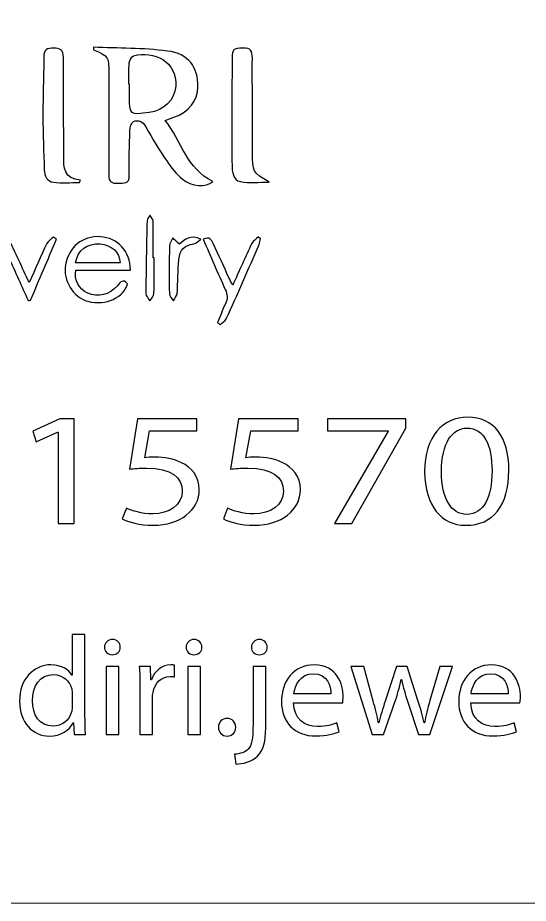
# Model space of a CAD drawing. Header units: millimetres. Extents: x -576 to 618, y 160 to 343.
# Drawn here: x 282.57 to 293.4, y 223.7 to 242.49 of the extents above; entities that cross this region are included whole.
import ezdxf

# ---------------------------------------------------------------- set-up
doc = ezdxf.new("R2010")
doc.units = ezdxf.units.MM
doc.header["$MEASUREMENT"] = 0
doc.layers.add('Layer 1', color=7, linetype='Continuous')

msp = doc.modelspace()

# ---------------------------------------------------------------- linework, layer by layer
at = {"layer": 'Layer 1', "color": 250, "lineweight": 18}
msp.add_open_spline([(262.3217, 263.5001), (262.3217, 263.5001), (296.1517, 263.5001), (296.1517, 263.5001), (297.7957, 263.5001), (299.1367, 262.1591), (299.1367, 260.5151), (299.1367, 260.5151), (299.1367, 226.6851), (299.1367, 226.6851), (299.1367, 225.0411), (297.7957, 223.7001), (296.1517, 223.7001), (296.1517, 223.7001), (262.3217, 223.7001), (262.3217, 223.7001), (260.6777, 223.7001), (259.3367, 225.0411), (259.3367, 226.6851), (259.3367, 226.6851), (259.3367, 260.5151), (259.3367, 260.5151), (259.3367, 262.1591), (260.6777, 263.5001), (262.3217, 263.5001)], degree=3, knots=[0, 0, 0, 0, 0.125, 0.125, 0.125, 0.25, 0.25, 0.25, 0.375, 0.375, 0.375, 0.5, 0.5, 0.5, 0.625, 0.625, 0.625, 0.75, 0.75, 0.75, 0.875, 0.875, 0.875, 1, 1, 1, 1], dxfattribs=at)
at = {"layer": 'Layer 1', "color": 230}
for points, knots in [([(283.8741, 238.9924), (283.6909, 238.9924), (283.5056, 238.9777), (283.3243, 238.9974), (283.1873, 239.012), (283.1355, 239.1353), (283.1306, 239.2616), (283.1162, 239.6408), (283.1015, 240.0199), (283.1006, 240.3989), (283.1, 240.8183), (283.1187, 241.237), (283.119, 241.6564), (283.1193, 241.8124), (283.1902, 241.8457), (283.3281, 241.8432), (283.4651, 241.8408), (283.5359, 241.8071), (283.5353, 241.651), (283.5324, 241.0165), (283.5402, 240.3821), (283.5433, 239.7475), (283.5437, 239.6854), (283.5424, 239.623), (283.5418, 239.5606), (283.539, 239.311), (283.5465, 239.0679), (283.8997, 239.0402), (283.8913, 239.0245), (283.8825, 239.0086), (283.8741, 238.9924)], [0, 0, 0, 0, 0.1, 0.1, 0.1, 0.2, 0.2, 0.2, 0.3, 0.3, 0.3, 0.4, 0.4, 0.4, 0.5, 0.5, 0.5, 0.6, 0.6, 0.6, 0.7, 0.7, 0.7, 0.8, 0.8, 0.8, 0.9, 0.9, 0.9, 1, 1, 1, 1]), ([(284.1761, 241.8631), (284.6994, 241.8394), (285.2267, 241.8482), (285.7446, 241.7823), (286.1921, 241.7253), (286.397, 241.4382), (286.3908, 241.0248), (286.3864, 240.7249), (286.2026, 240.4906), (285.8815, 240.3758), (285.8301, 240.3574), (285.778, 240.3402), (285.6953, 240.3115), (286.046, 239.8719), (286.1505, 239.2744), (286.709, 239.0173), (286.5587, 238.8831), (286.2557, 238.8965), (286.0582, 239.0672), (285.9315, 239.1761), (285.822, 239.3115), (285.7281, 239.4506), (285.5699, 239.685), (285.4216, 239.9271), (285.2862, 240.1754), (285.2198, 240.2971), (285.125, 240.3255), (285.0219, 240.2865), (284.9786, 240.27), (284.9512, 240.163), (284.9486, 240.0956), (284.9368, 239.7789), (284.9284, 239.4613), (284.9337, 239.1445), (284.9374, 238.9486), (284.8098, 238.9873), (284.6947, 238.9789), (284.5655, 238.9699), (284.4962, 239.0005), (284.4978, 239.1521), (284.5037, 239.8656), (284.4999, 240.5795), (284.5015, 241.2931), (284.5025, 241.6616), (284.4925, 241.6797), (284.1727, 241.8057), (284.1739, 241.8248), (284.1748, 241.8441), (284.1761, 241.8631)], [0, 0, 0, 0, 0.0625, 0.0625, 0.0625, 0.125, 0.125, 0.125, 0.1875, 0.1875, 0.1875, 0.25, 0.25, 0.25, 0.3125, 0.3125, 0.3125, 0.375, 0.375, 0.375, 0.4375, 0.4375, 0.4375, 0.5, 0.5, 0.5, 0.5625, 0.5625, 0.5625, 0.625, 0.625, 0.625, 0.6875, 0.6875, 0.6875, 0.75, 0.75, 0.75, 0.8125, 0.8125, 0.8125, 0.875, 0.875, 0.875, 0.9375, 0.9375, 0.9375, 1, 1, 1, 1]), ([(287.9052, 239.0031), (287.6853, 239.0031), (287.4818, 238.9744), (287.2909, 239.0118), (287.1299, 239.0436), (287.1171, 239.2199), (287.1152, 239.3634), (287.1096, 239.7887), (287.1093, 240.2137), (287.1099, 240.6386), (287.1106, 240.9675), (287.1152, 241.2964), (287.1187, 241.6249), (287.1208, 241.8258), (287.1405, 241.8349), (287.3474, 241.8449), (287.5109, 241.853), (287.547, 241.7809), (287.5461, 241.6327), (287.5433, 240.9697), (287.5517, 240.3063), (287.5517, 239.6434), (287.5517, 239.2084), (287.548, 239.2084), (287.9052, 239.0031)], [0, 0, 0, 0, 0.125, 0.125, 0.125, 0.25, 0.25, 0.25, 0.375, 0.375, 0.375, 0.5, 0.5, 0.5, 0.625, 0.625, 0.625, 0.75, 0.75, 0.75, 0.875, 0.875, 0.875, 1, 1, 1, 1]), ([(284.9271, 241.0759), (284.9271, 241.0759), (284.9377, 241.0759), (284.9377, 241.0759), (284.9377, 240.9913), (284.9365, 240.9065), (284.938, 240.822), (284.9453, 240.4229), (284.9455, 240.4229), (285.3542, 240.4775), (285.6732, 240.5202), (285.8968, 240.7433), (285.9187, 241.0363), (285.9568, 241.5546), (285.4475, 241.8026), (285.0254, 241.6816), (284.9821, 241.6691), (284.9361, 241.5867), (284.9318, 241.5331), (284.919, 241.3814), (284.9271, 241.2282), (284.9271, 241.0759)], [0, 0, 0, 0, 0.1428571, 0.1428571, 0.1428571, 0.2857143, 0.2857143, 0.2857143, 0.4285714, 0.4285714, 0.4285714, 0.5714286, 0.5714286, 0.5714286, 0.7142857, 0.7142857, 0.7142857, 0.8571429, 0.8571429, 0.8571429, 1, 1, 1, 1]), ([(285.4622, 237.3915), (285.4622, 237.1425), (285.4678, 236.8932), (285.4581, 236.6446), (285.4559, 236.5884), (285.401, 236.5344), (285.3705, 236.4792), (285.3411, 236.531), (285.2866, 236.5827), (285.2866, 236.6342), (285.2884, 237.1494), (285.2984, 237.6645), (285.3109, 238.179), (285.3121, 238.2202), (285.3517, 238.2604), (285.3739, 238.301), (285.3963, 238.258), (285.4372, 238.2159), (285.4382, 238.1724), (285.4441, 237.9122), (285.4413, 237.6517), (285.4413, 237.3915), (285.4413, 237.3915), (285.4622, 237.3915), (285.4622, 237.3915)], [0, 0, 0, 0, 0.125, 0.125, 0.125, 0.25, 0.25, 0.25, 0.375, 0.375, 0.375, 0.5, 0.5, 0.5, 0.625, 0.625, 0.625, 0.75, 0.75, 0.75, 0.875, 0.875, 0.875, 1, 1, 1, 1]), ([(284.9568, 237.1359), (284.9568, 237.1359), (283.7971, 237.1359), (283.7971, 237.1359), (283.7599, 236.9187), (283.8589, 236.7362), (284.0529, 236.6448), (284.2607, 236.5465), (284.5175, 236.6071), (284.6804, 236.7989), (284.7449, 236.875), (284.7974, 236.9646), (284.8966, 236.8414), (284.8223, 236.5643), (284.4479, 236.3668), (284.0529, 236.4729), (283.7452, 236.5556), (283.5222, 236.9187), (283.5799, 237.2423), (283.6488, 237.6274), (283.9459, 237.8682), (284.32, 237.8417), (284.6913, 237.8155), (284.9518, 237.5368), (284.9568, 237.1359)], [0, 0, 0, 0, 0.125, 0.125, 0.125, 0.25, 0.25, 0.25, 0.375, 0.375, 0.375, 0.5, 0.5, 0.5, 0.625, 0.625, 0.625, 0.75, 0.75, 0.75, 0.875, 0.875, 0.875, 1, 1, 1, 1]), ([(286.0003, 237.6847), (286.111, 237.7866), (286.2324, 237.8896), (286.4552, 237.7895), (286.3894, 237.7452), (286.351, 237.7012), (286.3054, 237.6921), (286.1055, 237.6522), (286.0069, 237.5692), (285.9862, 237.3598), (285.9628, 237.119), (285.9672, 236.8753), (285.9491, 236.6334), (285.945, 236.5811), (285.897, 236.5317), (285.8692, 236.4809), (285.8399, 236.5311), (285.7863, 236.5807), (285.7857, 236.6316), (285.7791, 236.9704), (285.7806, 237.3096), (285.7878, 237.6484), (285.789, 237.7046), (285.8327, 237.7598), (285.8568, 237.8154), (285.9001, 237.776), (285.9429, 237.7368), (286.0003, 237.6847)], [0, 0, 0, 0, 0.1111111, 0.1111111, 0.1111111, 0.2222222, 0.2222222, 0.2222222, 0.3333333, 0.3333333, 0.3333333, 0.4444444, 0.4444444, 0.4444444, 0.5555556, 0.5555556, 0.5555556, 0.6666667, 0.6666667, 0.6666667, 0.7777778, 0.7777778, 0.7777778, 0.8888889, 0.8888889, 0.8888889, 1, 1, 1, 1]), ([(282.3643, 237.4238), (282.2117, 237.0875), (282.0766, 236.7908), (281.9418, 236.494), (281.9256, 236.4924), (281.909, 236.4912), (281.8925, 236.49), (281.7116, 236.9218), (281.5302, 237.3533), (281.349, 237.7851), (281.368, 237.8004), (281.3864, 237.816), (281.4052, 237.8317), (281.4507, 237.7927), (281.5153, 237.7627), (281.539, 237.7131), (281.6491, 237.4831), (281.7475, 237.2482), (281.8507, 237.0151), (281.8685, 236.9754), (281.8909, 236.938), (281.9225, 236.8784), (282.0694, 237.1945), (282.2068, 237.4903), (282.3634, 237.8266), (282.5191, 237.4925), (282.6576, 237.1945), (282.8099, 236.8675), (282.9424, 237.1633), (283.0585, 237.4322), (283.1846, 237.6965), (283.211, 237.7521), (283.2757, 237.7889), (283.3225, 237.8344), (283.3446, 237.8191), (283.3664, 237.8035), (283.388, 237.788), (283.2045, 237.3561), (283.0208, 236.9243), (282.8373, 236.4931), (282.8205, 236.4922), (282.8033, 236.4912), (282.7868, 236.4906), (282.651, 236.7901), (282.5153, 237.0896), (282.3643, 237.4238)], [0, 0, 0, 0, 0.0666667, 0.0666667, 0.0666667, 0.1333333, 0.1333333, 0.1333333, 0.2, 0.2, 0.2, 0.2666667, 0.2666667, 0.2666667, 0.3333333, 0.3333333, 0.3333333, 0.4, 0.4, 0.4, 0.4666667, 0.4666667, 0.4666667, 0.5333333, 0.5333333, 0.5333333, 0.6, 0.6, 0.6, 0.6666667, 0.6666667, 0.6666667, 0.7333333, 0.7333333, 0.7333333, 0.8, 0.8, 0.8, 0.8666667, 0.8666667, 0.8666667, 0.9333333, 0.9333333, 0.9333333, 1, 1, 1, 1]), ([(284.7428, 237.2907), (284.7265, 237.5143), (284.5543, 237.6741), (284.3166, 237.6887), (284.0305, 237.7069), (283.8463, 237.5686), (283.7955, 237.2907), (283.7955, 237.2907), (284.7428, 237.2907), (284.7428, 237.2907)], [0, 0, 0, 0, 0.3333333, 0.3333333, 0.3333333, 0.6666667, 0.6666667, 0.6666667, 1, 1, 1, 1]), ([(286.5021, 237.7885), (286.6378, 237.8525), (286.6788, 237.7758), (286.7158, 237.6962), (286.8275, 237.4553), (286.9377, 237.2132), (287.0494, 236.972), (287.07, 236.9271), (287.094, 236.884), (287.1296, 236.8141), (287.2709, 237.1264), (287.3976, 237.4154), (287.5343, 237.6993), (287.5614, 237.7552), (287.6275, 237.7923), (287.6759, 237.8379), (287.6912, 237.826), (287.7061, 237.8138), (287.7218, 237.8019), (287.7114, 237.7611), (287.7071, 237.7174), (287.6906, 237.6796), (287.46, 237.1514), (287.2298, 236.6232), (286.9933, 236.0977), (286.9708, 236.0481), (286.9053, 236.0178), (286.8597, 235.9786), (286.8432, 235.9926), (286.8263, 236.0066), (286.8091, 236.0207), (286.8634, 236.1539), (286.9124, 236.2893), (286.9739, 236.4191), (287.0238, 236.5249), (287.0213, 236.6163), (286.9717, 236.7243), (286.8107, 237.0722), (286.6613, 237.4254), (286.5021, 237.7885)], [0, 0, 0, 0, 0.0769231, 0.0769231, 0.0769231, 0.1538462, 0.1538462, 0.1538462, 0.2307692, 0.2307692, 0.2307692, 0.3076923, 0.3076923, 0.3076923, 0.3846154, 0.3846154, 0.3846154, 0.4615385, 0.4615385, 0.4615385, 0.5384615, 0.5384615, 0.5384615, 0.6153846, 0.6153846, 0.6153846, 0.6923077, 0.6923077, 0.6923077, 0.7692308, 0.7692308, 0.7692308, 0.8461538, 0.8461538, 0.8461538, 0.9230769, 0.9230769, 0.9230769, 1, 1, 1, 1]), ([(283.4212, 233.6961), (283.4212, 233.6961), (283.4132, 233.6961), (283.4132, 233.6961), (283.4132, 233.6961), (282.9554, 233.488), (282.9554, 233.488), (282.9554, 233.488), (282.8865, 233.7167), (282.8865, 233.7167), (282.8865, 233.7167), (283.4618, 233.976), (283.4618, 233.976), (283.4618, 233.976), (283.7657, 233.976), (283.7657, 233.976), (283.7657, 233.976), (283.7657, 231.7573), (283.7657, 231.7573), (283.7657, 231.7573), (283.4212, 231.7573), (283.4212, 231.7573), (283.4212, 231.7573), (283.4212, 233.6961), (283.4212, 233.6961)], [0, 0, 0, 0, 0.125, 0.125, 0.125, 0.25, 0.25, 0.25, 0.375, 0.375, 0.375, 0.5, 0.5, 0.5, 0.625, 0.625, 0.625, 0.75, 0.75, 0.75, 0.875, 0.875, 0.875, 1, 1, 1, 1]), ([(286.3678, 233.7235), (286.3678, 233.7235), (285.3628, 233.7235), (285.3628, 233.7235), (285.3628, 233.7235), (285.2617, 233.1535), (285.2617, 233.1535), (285.3223, 233.16), (285.3791, 233.1672), (285.4764, 233.1672), (285.6789, 233.1672), (285.8814, 233.1298), (286.0437, 233.0477), (286.2502, 232.9488), (286.4203, 232.7575), (286.4203, 232.4777), (286.4203, 232.0439), (286.011, 231.7198), (285.44, 231.7198), (285.1523, 231.7198), (284.9092, 231.7882), (284.7834, 231.8564), (284.7834, 231.8564), (284.8727, 232.0848), (284.8727, 232.0848), (284.9822, 232.0302), (285.1969, 231.962), (285.4359, 231.962), (285.7722, 231.962), (286.0599, 232.1463), (286.0599, 232.4434), (286.0559, 232.7301), (285.8287, 232.9351), (285.302, 232.9351), (285.1523, 232.9351), (285.035, 232.9213), (284.9376, 232.9111), (284.9376, 232.9111), (285.1077, 233.9763), (285.1077, 233.9763), (285.1077, 233.9763), (286.3678, 233.9763), (286.3678, 233.9763), (286.3678, 233.9763), (286.3678, 233.7235), (286.3678, 233.7235)], [0, 0, 0, 0, 0.0666667, 0.0666667, 0.0666667, 0.1333333, 0.1333333, 0.1333333, 0.2, 0.2, 0.2, 0.2666667, 0.2666667, 0.2666667, 0.3333333, 0.3333333, 0.3333333, 0.4, 0.4, 0.4, 0.4666667, 0.4666667, 0.4666667, 0.5333333, 0.5333333, 0.5333333, 0.6, 0.6, 0.6, 0.6666667, 0.6666667, 0.6666667, 0.7333333, 0.7333333, 0.7333333, 0.8, 0.8, 0.8, 0.8666667, 0.8666667, 0.8666667, 0.9333333, 0.9333333, 0.9333333, 1, 1, 1, 1]), ([(288.5159, 233.7235), (288.5159, 233.7235), (287.5109, 233.7235), (287.5109, 233.7235), (287.5109, 233.7235), (287.4098, 233.1535), (287.4098, 233.1535), (287.4703, 233.16), (287.5271, 233.1672), (287.6245, 233.1672), (287.8269, 233.1672), (288.0294, 233.1298), (288.1916, 233.0477), (288.3983, 232.9488), (288.5682, 232.7575), (288.5682, 232.4777), (288.5682, 232.0439), (288.1589, 231.7198), (287.5879, 231.7198), (287.3002, 231.7198), (287.0572, 231.7882), (286.9315, 231.8564), (286.9315, 231.8564), (287.0207, 232.0848), (287.0207, 232.0848), (287.1302, 232.0302), (287.3449, 231.962), (287.5839, 231.962), (287.9202, 231.962), (288.2079, 232.1463), (288.2079, 232.4434), (288.2039, 232.7301), (287.9767, 232.9351), (287.45, 232.9351), (287.3002, 232.9351), (287.1829, 232.9213), (287.0856, 232.9111), (287.0856, 232.9111), (287.2556, 233.9763), (287.2556, 233.9763), (287.2556, 233.9763), (288.5159, 233.9763), (288.5159, 233.9763), (288.5159, 233.9763), (288.5159, 233.7235), (288.5159, 233.7235)], [0, 0, 0, 0, 0.0666667, 0.0666667, 0.0666667, 0.1333333, 0.1333333, 0.1333333, 0.2, 0.2, 0.2, 0.2666667, 0.2666667, 0.2666667, 0.3333333, 0.3333333, 0.3333333, 0.4, 0.4, 0.4, 0.4666667, 0.4666667, 0.4666667, 0.5333333, 0.5333333, 0.5333333, 0.6, 0.6, 0.6, 0.6666667, 0.6666667, 0.6666667, 0.7333333, 0.7333333, 0.7333333, 0.8, 0.8, 0.8, 0.8666667, 0.8666667, 0.8666667, 0.9333333, 0.9333333, 0.9333333, 1, 1, 1, 1]), ([(290.8019, 233.9761), (290.8019, 233.9761), (290.8019, 233.778), (290.8019, 233.778), (290.8019, 233.778), (289.6552, 231.7574), (289.6552, 231.7574), (289.6552, 231.7574), (289.2868, 231.7574), (289.2868, 231.7574), (289.2868, 231.7574), (290.429, 233.7203), (290.429, 233.7203), (290.429, 233.7203), (290.429, 233.7269), (290.429, 233.7269), (290.429, 233.7269), (289.1407, 233.7269), (289.1407, 233.7269), (289.1407, 233.7269), (289.1407, 233.9761), (289.1407, 233.9761), (289.1407, 233.9761), (290.8019, 233.9761), (290.8019, 233.9761)], [0, 0, 0, 0, 0.125, 0.125, 0.125, 0.25, 0.25, 0.25, 0.375, 0.375, 0.375, 0.5, 0.5, 0.5, 0.625, 0.625, 0.625, 0.75, 0.75, 0.75, 0.875, 0.875, 0.875, 1, 1, 1, 1]), ([(292.9907, 232.8904), (292.9907, 232.1363), (292.6584, 231.7197), (292.075, 231.7197), (291.5605, 231.7197), (291.2119, 232.1259), (291.2039, 232.8601), (291.2039, 233.6039), (291.5848, 234.0136), (292.1196, 234.0136), (292.6744, 234.0136), (292.9907, 233.5971), (292.9907, 232.8904)], [0, 0, 0, 0, 0.25, 0.25, 0.25, 0.5, 0.5, 0.5, 0.75, 0.75, 0.75, 1, 1, 1, 1]), ([(291.5605, 232.8564), (291.5605, 232.2795), (291.7711, 231.9521), (292.0952, 231.9521), (292.46, 231.9521), (292.6338, 232.3103), (292.6338, 232.8769), (292.6338, 233.423), (292.4678, 233.7814), (292.0993, 233.7814), (291.7874, 233.7814), (291.5605, 233.4607), (291.5605, 232.8564)], [0, 0, 0, 0, 0.25, 0.25, 0.25, 0.5, 0.5, 0.5, 0.75, 0.75, 0.75, 1, 1, 1, 1]), ([(283.9938, 229.4024), (283.9938, 229.4024), (283.9938, 227.6532), (283.9938, 227.6532), (283.9938, 227.5247), (283.9969, 227.3781), (284.006, 227.2794), (284.006, 227.2794), (283.7638, 227.2794), (283.7638, 227.2794), (283.7638, 227.2794), (283.7516, 227.5306), (283.7516, 227.5306), (283.7516, 227.5306), (283.7454, 227.5306), (283.7454, 227.5306), (283.6627, 227.369), (283.4818, 227.2467), (283.2393, 227.2467), (282.8808, 227.2467), (282.6047, 227.5425), (282.6047, 227.9821), (282.6016, 228.4635), (282.9086, 228.7593), (283.2702, 228.7593), (283.4971, 228.7593), (283.6505, 228.6548), (283.7176, 228.5381), (283.7176, 228.5381), (283.7238, 228.5381), (283.7238, 228.5381), (283.7238, 228.5381), (283.7238, 229.4024), (283.7238, 229.4024), (283.7238, 229.4024), (283.9938, 229.4024), (283.9938, 229.4024)], [0, 0, 0, 0, 0.0833333, 0.0833333, 0.0833333, 0.1666667, 0.1666667, 0.1666667, 0.25, 0.25, 0.25, 0.3333333, 0.3333333, 0.3333333, 0.4166667, 0.4166667, 0.4166667, 0.5, 0.5, 0.5, 0.5833333, 0.5833333, 0.5833333, 0.6666667, 0.6666667, 0.6666667, 0.75, 0.75, 0.75, 0.8333333, 0.8333333, 0.8333333, 0.9166667, 0.9166667, 0.9166667, 1, 1, 1, 1]), ([(284.7423, 229.1332), (284.7451, 229.0434), (284.6777, 228.9717), (284.5704, 228.9717), (284.4753, 228.9717), (284.4079, 229.0434), (284.4079, 229.1332), (284.4079, 229.2259), (284.4784, 229.2974), (284.5764, 229.2974), (284.6777, 229.2974), (284.7423, 229.2259), (284.7423, 229.1332)], [0, 0, 0, 0, 0.25, 0.25, 0.25, 0.5, 0.5, 0.5, 0.75, 0.75, 0.75, 1, 1, 1, 1]), ([(286.4749, 229.1332), (286.478, 229.0434), (286.4103, 228.9717), (286.303, 228.9717), (286.2082, 228.9717), (286.1408, 229.0434), (286.1408, 229.1332), (286.1408, 229.2259), (286.2113, 229.2974), (286.3092, 229.2974), (286.4103, 229.2974), (286.4749, 229.2259), (286.4749, 229.1332)], [0, 0, 0, 0, 0.25, 0.25, 0.25, 0.5, 0.5, 0.5, 0.75, 0.75, 0.75, 1, 1, 1, 1]), ([(287.8607, 229.1332), (287.8639, 229.0465), (287.7996, 228.9717), (287.6923, 228.9717), (287.5912, 228.9717), (287.527, 229.0465), (287.527, 229.1332), (287.527, 229.2259), (287.5972, 229.2974), (287.6983, 229.2974), (287.7965, 229.2974), (287.8607, 229.2259), (287.8607, 229.1332)], [0, 0, 0, 0, 0.25, 0.25, 0.25, 0.5, 0.5, 0.5, 0.75, 0.75, 0.75, 1, 1, 1, 1]), ([(284.4418, 228.7264), (284.4418, 228.7264), (284.7114, 228.7264), (284.7114, 228.7264), (284.7114, 228.7264), (284.7114, 227.2793), (284.7114, 227.2793), (284.7114, 227.2793), (284.4418, 227.2793), (284.4418, 227.2793), (284.4418, 227.2793), (284.4418, 228.7264), (284.4418, 228.7264)], [0, 0, 0, 0, 0.25, 0.25, 0.25, 0.5, 0.5, 0.5, 0.75, 0.75, 0.75, 1, 1, 1, 1]), ([(285.1593, 228.2752), (285.1593, 228.4456), (285.1558, 228.5922), (285.1468, 228.7264), (285.1468, 228.7264), (285.3831, 228.7264), (285.3831, 228.7264), (285.3831, 228.7264), (285.3921, 228.4425), (285.3921, 228.4425), (285.3921, 228.4425), (285.4046, 228.4425), (285.4046, 228.4425), (285.4719, 228.6368), (285.6342, 228.7595), (285.8155, 228.7595), (285.8461, 228.7595), (285.8676, 228.7563), (285.8922, 228.7504), (285.8922, 228.7504), (285.8922, 228.5024), (285.8922, 228.5024), (285.8645, 228.5083), (285.8367, 228.5114), (285.8002, 228.5114), (285.6098, 228.5114), (285.475, 228.371), (285.4382, 228.1735), (285.4321, 228.1376), (285.4258, 228.0958), (285.4258, 228.0509), (285.4258, 228.0509), (285.4258, 227.2796), (285.4258, 227.2796), (285.4258, 227.2796), (285.1593, 227.2796), (285.1593, 227.2796), (285.1593, 227.2796), (285.1593, 228.2752), (285.1593, 228.2752)], [0, 0, 0, 0, 0.0769231, 0.0769231, 0.0769231, 0.1538462, 0.1538462, 0.1538462, 0.2307692, 0.2307692, 0.2307692, 0.3076923, 0.3076923, 0.3076923, 0.3846154, 0.3846154, 0.3846154, 0.4615385, 0.4615385, 0.4615385, 0.5384615, 0.5384615, 0.5384615, 0.6153846, 0.6153846, 0.6153846, 0.6923077, 0.6923077, 0.6923077, 0.7692308, 0.7692308, 0.7692308, 0.8461538, 0.8461538, 0.8461538, 0.9230769, 0.9230769, 0.9230769, 1, 1, 1, 1]), ([(286.1745, 228.7264), (286.1745, 228.7264), (286.444, 228.7264), (286.444, 228.7264), (286.444, 228.7264), (286.444, 227.2793), (286.444, 227.2793), (286.444, 227.2793), (286.1745, 227.2793), (286.1745, 227.2793), (286.1745, 227.2793), (286.1745, 228.7264), (286.1745, 228.7264)], [0, 0, 0, 0, 0.25, 0.25, 0.25, 0.5, 0.5, 0.5, 0.75, 0.75, 0.75, 1, 1, 1, 1]), ([(287.165, 226.8608), (287.2876, 226.8699), (287.395, 226.9029), (287.4592, 226.9713), (287.5329, 227.0552), (287.5603, 227.1688), (287.5603, 227.5155), (287.5603, 227.5155), (287.5603, 228.7264), (287.5603, 228.7264), (287.5603, 228.7264), (287.8302, 228.7264), (287.8302, 228.7264), (287.8302, 228.7264), (287.8302, 227.4141), (287.8302, 227.4141), (287.8302, 227.1329), (287.7843, 226.9507), (287.6524, 226.8191), (287.5329, 226.7023), (287.3366, 226.6546), (287.1925, 226.6546), (287.1925, 226.6546), (287.165, 226.8608), (287.165, 226.8608)], [0, 0, 0, 0, 0.125, 0.125, 0.125, 0.25, 0.25, 0.25, 0.375, 0.375, 0.375, 0.5, 0.5, 0.5, 0.625, 0.625, 0.625, 0.75, 0.75, 0.75, 0.875, 0.875, 0.875, 1, 1, 1, 1]), ([(288.4221, 227.9552), (288.428, 227.5994), (288.6611, 227.4528), (288.9309, 227.4528), (289.1241, 227.4528), (289.2405, 227.4859), (289.3416, 227.5274), (289.3416, 227.5274), (289.3877, 227.3392), (289.3877, 227.3392), (289.2926, 227.2974), (289.13, 227.2496), (288.8941, 227.2496), (288.4373, 227.2496), (288.1644, 227.5423), (288.1644, 227.9791), (288.1644, 228.4157), (288.428, 228.7595), (288.8604, 228.7595), (289.3447, 228.7595), (289.4735, 228.3439), (289.4735, 228.0777), (289.4735, 228.0238), (289.4673, 227.982), (289.4645, 227.9552), (289.4645, 227.9552), (288.4221, 227.9552), (288.4221, 227.9552)], [0, 0, 0, 0, 0.1111111, 0.1111111, 0.1111111, 0.2222222, 0.2222222, 0.2222222, 0.3333333, 0.3333333, 0.3333333, 0.4444444, 0.4444444, 0.4444444, 0.5555556, 0.5555556, 0.5555556, 0.6666667, 0.6666667, 0.6666667, 0.7777778, 0.7777778, 0.7777778, 0.8888889, 0.8888889, 0.8888889, 1, 1, 1, 1]), ([(289.9157, 228.7265), (289.9157, 228.7265), (290.1119, 227.9911), (290.1119, 227.9911), (290.155, 227.8295), (290.1946, 227.68), (290.222, 227.5305), (290.222, 227.5305), (290.2314, 227.5305), (290.2314, 227.5305), (290.2651, 227.6772), (290.3141, 227.8326), (290.3634, 227.9882), (290.3634, 227.9882), (290.6055, 228.7265), (290.6055, 228.7265), (290.6055, 228.7265), (290.8324, 228.7265), (290.8324, 228.7265), (290.8324, 228.7265), (291.0623, 228.0033), (291.0623, 228.0033), (291.1175, 227.8295), (291.1602, 227.6772), (291.1943, 227.5305), (291.1943, 227.5305), (291.2033, 227.5305), (291.2033, 227.5305), (291.228, 227.6772), (291.2676, 227.8295), (291.3166, 228.0001), (291.3166, 228.0001), (291.5284, 228.7265), (291.5284, 228.7265), (291.5284, 228.7265), (291.7949, 228.7265), (291.7949, 228.7265), (291.7949, 228.7265), (291.3166, 227.2794), (291.3166, 227.2794), (291.3166, 227.2794), (291.0714, 227.2794), (291.0714, 227.2794), (291.0714, 227.2794), (290.8449, 227.9702), (290.8449, 227.9702), (290.7928, 228.1318), (290.7497, 228.2753), (290.7129, 228.4457), (290.7129, 228.4457), (290.7066, 228.4457), (290.7066, 228.4457), (290.6698, 228.2721), (290.6239, 228.1224), (290.5718, 227.967), (290.5718, 227.967), (290.3325, 227.2794), (290.3325, 227.2794), (290.3325, 227.2794), (290.0872, 227.2794), (290.0872, 227.2794), (290.0872, 227.2794), (289.6395, 228.7265), (289.6395, 228.7265), (289.6395, 228.7265), (289.9157, 228.7265), (289.9157, 228.7265)], [0, 0, 0, 0, 0.0454545, 0.0454545, 0.0454545, 0.0909091, 0.0909091, 0.0909091, 0.1363636, 0.1363636, 0.1363636, 0.1818182, 0.1818182, 0.1818182, 0.2272727, 0.2272727, 0.2272727, 0.2727273, 0.2727273, 0.2727273, 0.3181818, 0.3181818, 0.3181818, 0.3636364, 0.3636364, 0.3636364, 0.4090909, 0.4090909, 0.4090909, 0.4545455, 0.4545455, 0.4545455, 0.5, 0.5, 0.5, 0.5454545, 0.5454545, 0.5454545, 0.5909091, 0.5909091, 0.5909091, 0.6363636, 0.6363636, 0.6363636, 0.6818182, 0.6818182, 0.6818182, 0.7272727, 0.7272727, 0.7272727, 0.7727273, 0.7727273, 0.7727273, 0.8181818, 0.8181818, 0.8181818, 0.8636364, 0.8636364, 0.8636364, 0.9090909, 0.9090909, 0.9090909, 0.9545455, 0.9545455, 0.9545455, 1, 1, 1, 1]), ([(292.1848, 227.9552), (292.1907, 227.5994), (292.4235, 227.4528), (292.6937, 227.4528), (292.8869, 227.4528), (293.0033, 227.4859), (293.1043, 227.5274), (293.1043, 227.5274), (293.1505, 227.3392), (293.1505, 227.3392), (293.0553, 227.2974), (292.8928, 227.2496), (292.6569, 227.2496), (292.2001, 227.2496), (291.9271, 227.5423), (291.9271, 227.9791), (291.9271, 228.4157), (292.1907, 228.7595), (292.6232, 228.7595), (293.1074, 228.7595), (293.2363, 228.3439), (293.2363, 228.0777), (293.2363, 228.0238), (293.23, 227.982), (293.2273, 227.9552), (293.2273, 227.9552), (292.1848, 227.9552), (292.1848, 227.9552)], [0, 0, 0, 0, 0.1111111, 0.1111111, 0.1111111, 0.2222222, 0.2222222, 0.2222222, 0.3333333, 0.3333333, 0.3333333, 0.4444444, 0.4444444, 0.4444444, 0.5555556, 0.5555556, 0.5555556, 0.6666667, 0.6666667, 0.6666667, 0.7777778, 0.7777778, 0.7777778, 0.8888889, 0.8888889, 0.8888889, 1, 1, 1, 1]), ([(283.7238, 228.1375), (283.7238, 228.1703), (283.7207, 228.2152), (283.7117, 228.2479), (283.6717, 228.4158), (283.5245, 228.5531), (283.3223, 228.5531), (283.0431, 228.5531), (282.8777, 228.3138), (282.8777, 227.994), (282.8777, 227.7013), (283.025, 227.4589), (283.3161, 227.4589), (283.4971, 227.4589), (283.6627, 227.5752), (283.7117, 227.7728), (283.7207, 227.8086), (283.7238, 227.8448), (283.7238, 227.8864), (283.7238, 227.8864), (283.7238, 228.1375), (283.7238, 228.1375)], [0, 0, 0, 0, 0.1428571, 0.1428571, 0.1428571, 0.2857143, 0.2857143, 0.2857143, 0.4285714, 0.4285714, 0.4285714, 0.5714286, 0.5714286, 0.5714286, 0.7142857, 0.7142857, 0.7142857, 0.8571429, 0.8571429, 0.8571429, 1, 1, 1, 1]), ([(289.2131, 228.1435), (289.2162, 228.3108), (289.1422, 228.571), (288.8389, 228.571), (288.5662, 228.571), (288.4464, 228.3258), (288.4252, 228.1435), (288.4252, 228.1435), (289.2131, 228.1435), (289.2131, 228.1435)], [0, 0, 0, 0, 0.3333333, 0.3333333, 0.3333333, 0.6666667, 0.6666667, 0.6666667, 1, 1, 1, 1]), ([(292.9757, 228.1435), (292.9788, 228.3108), (292.9049, 228.571), (292.6016, 228.571), (292.329, 228.571), (292.2091, 228.3258), (292.1879, 228.1435), (292.1879, 228.1435), (292.9757, 228.1435), (292.9757, 228.1435)], [0, 0, 0, 0, 0.3333333, 0.3333333, 0.3333333, 0.6666667, 0.6666667, 0.6666667, 1, 1, 1, 1]), ([(286.8275, 227.4348), (286.8275, 227.5453), (286.9043, 227.6233), (287.0116, 227.6233), (287.119, 227.6233), (287.1925, 227.5453), (287.1925, 227.4348), (287.1925, 227.3272), (287.1218, 227.2464), (287.0085, 227.2464), (286.9011, 227.2464), (286.8275, 227.3272), (286.8275, 227.4348)], [0, 0, 0, 0, 0.25, 0.25, 0.25, 0.5, 0.5, 0.5, 0.75, 0.75, 0.75, 1, 1, 1, 1])]:
    msp.add_open_spline(points, degree=3, knots=knots, dxfattribs=at)

doc.saveas('drawing.dxf')
